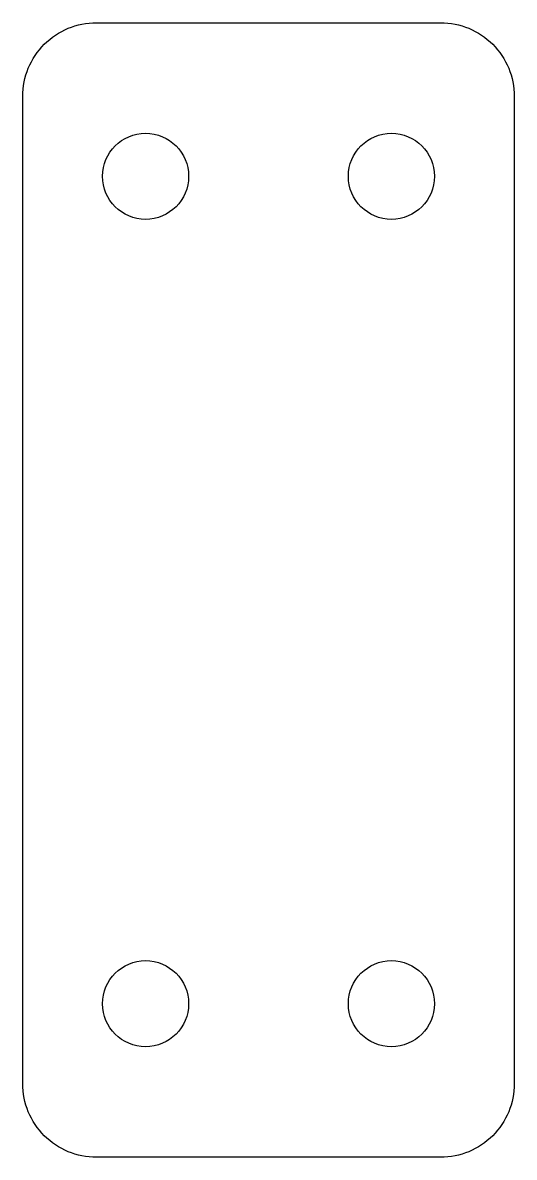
# Model space of a CAD drawing. Extents: x -40 to 40, y -92 to 92.
import ezdxf

# ---------------------------------------------------------------- set-up
doc = ezdxf.new("R2010")
doc.units = 0

msp = doc.modelspace()

# ---------------------------------------------------------------- linework, layer by layer
at = {"layer": '1'}
msp.add_lwpolyline([(40, 80.315), (40, -80.315, -0.4142136), (28, -92.315), (-28, -92.315, -0.4142136), (-40, -80.315), (-40, 80.315, -0.4142136), (-28, 92.315), (28, 92.315, -0.4142136)], format="xyb", close=True, dxfattribs=at)
for centre in [(-20, 67.315), (20, 67.315), (-20, -67.315), (20, -67.315)]:
    msp.add_circle(centre, 7, dxfattribs=at)

doc.saveas('drawing.dxf')
